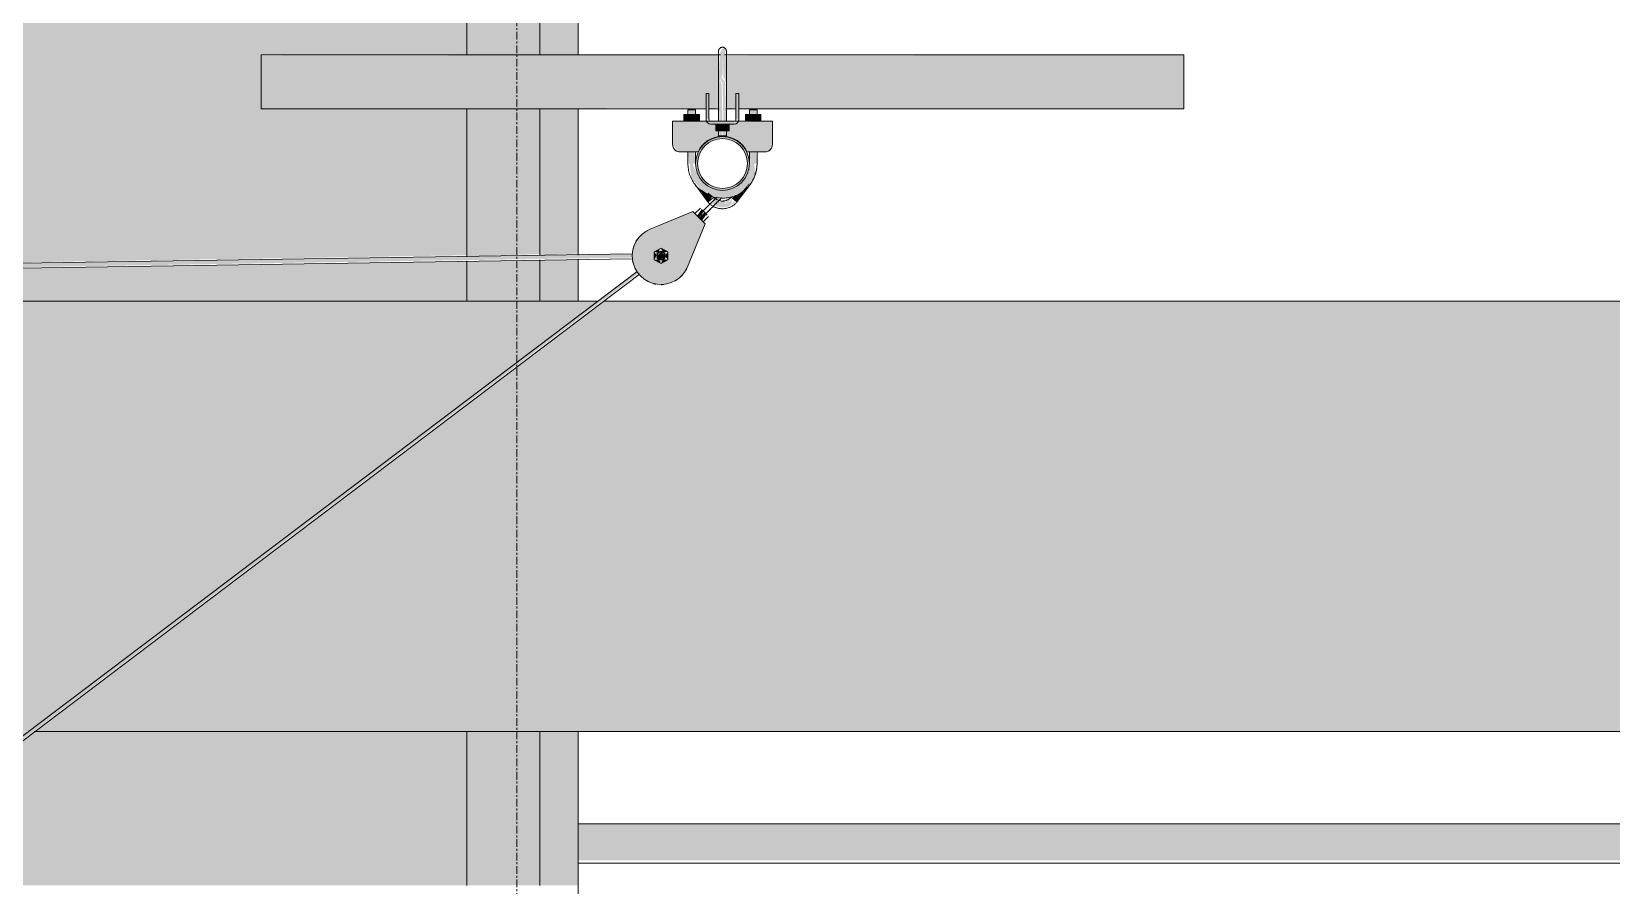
# Model space of a CAD drawing. Header units: inches. Extents: x -55396 to -733, y -290 to 853.
# Drawn here: x -16975.3 to -16872.5, y 240 to 295.5 of the extents above; entities that cross this region are included whole.
import ezdxf

# ---------------------------------------------------------------- set-up
doc = ezdxf.new("R2010")
doc.units = ezdxf.units.IN
doc.header["$MEASUREMENT"] = 0
doc.linetypes.add('Grid Line 1_2_', pattern=[0.875, 0.5, -0.125, 0.125, -0.125])
for name, color, linetype, lineweight in [('I-WALL', 2, 'Continuous', 9), ('M-HVAC-DUCT', 70, 'Continuous', 9), ('Q-SPCQ', 91, 'Continuous', 9), ('S-BEAM', 12, 'Continuous', 9), ('S-COLS', 52, 'Continuous', 9), ('S-GRID', 1, 'Continuous', 9)]:
    doc.layers.add(name, color=color, linetype=linetype, lineweight=lineweight)

# ---------------------------------------------------------------- blocks, each defined once
blk = doc.blocks.new('Basketball_Backstop-Performance_Sports_Systems-3103-Ceiling_Hung - 27_-0_ to 27_-11 7_8_-652462-Section 1')
at = {"layer": 'Q-SPCQ'}
h = blk.add_hatch(color=256, dxfattribs=at)
h.paths.add_polyline_path([(21398.6, 292.25), (21398.42, 292.48), (21398.3, 292.25), (21398.55, 292.25)], flags=0)
h.paths.add_polyline_path([(21416.77, 292.25), (21428.43, 292.25), (21428.43, 294), (21398.61, 293.94), (21398.64, 292.25), (21411.92, 292.25)], flags=0)
h.paths.add_polyline_path([(21398.21, 292.25), (21398.25, 292.25), (21398.25, 292.34)], flags=0)
h.paths.add_polyline_path([(21392.56, 292.25), (21398.21, 292.25), (21398.19, 294), (21368.43, 293.94), (21368.43, 292.25), (21387.72, 292.25)], flags=0)
h = blk.add_hatch(color=256, dxfattribs=at)
h.paths.add_polyline_path([(21398.25, 292.25), (21398.43, 292.49), (21398.36, 292.56), (21398.3, 292.39)], flags=0)
h.paths.add_polyline_path([(21398.21, 292.25), (21398.43, 292.73), (21398.43, 294.44), (21398.2, 294), (21398.24, 293.98), (21398.23, 293.29), (21398.2, 292.84)], flags=0)
for points in [[(21398.64, 292.25), (21398.61, 294.32), (21398.59, 294.43), (21398.43, 294.44), (21398.49, 292.59), (21398.6, 292.34)], [(21396.18, 289.69), (21396.18, 290.12), (21395.92, 290.12), (21395.92, 289.69)], [(21396.68, 289.69), (21396.68, 290.12), (21396.18, 290.12), (21396.18, 289.69)], [(21396.93, 289.69), (21396.93, 290.12), (21396.68, 290.12), (21396.68, 289.69)], [(21400.18, 289.69), (21400.18, 290.12), (21399.92, 290.12), (21399.92, 289.69)], [(21400.68, 289.69), (21400.68, 290.12), (21400.18, 290.12), (21400.18, 289.69)], [(21400.93, 289.69), (21400.93, 290.12), (21400.68, 290.12), (21400.68, 289.69)], [(21396.74, 287.69), (21396.87, 287.75), (21397.28, 288.27), (21397.62, 288.5), (21398.01, 288.65), (21398.49, 288.7), (21398.93, 288.63), (21399.32, 288.45), (21399.67, 288.17), (21399.94, 287.81), (21400.12, 287.69), (21401.43, 287.75), (21401.68, 288.19), (21401.68, 289.37), (21398.87, 289.37), (21398.87, 289.06), (21398.67, 289.06), (21398.6, 288.75), (21398.19, 288.79), (21398.19, 289.06), (21397.99, 289.06), (21397.99, 289.37), (21395.18, 289.37), (21395.18, 288.19), (21395.55, 287.7), (21395.68, 287.69)], [(21397.99, 289.06), (21398.43, 289.06), (21398.43, 289.5), (21397.99, 289.5)], [(21398.43, 289.06), (21398.87, 289.06), (21398.87, 289.5), (21398.43, 289.5)], [(21397.93, 284.74), (21398.93, 284.74), (21399.83, 285.18), (21400.45, 285.96), (21400.57, 286.47), (21400.49, 286.94), (21400.3, 286.94), (21400.25, 286.94), (21400.12, 286.48), (21399.75, 285.81), (21399.44, 285.53), (21399.05, 285.32), (21398.68, 285.22), (21398.17, 285.22), (21397.78, 285.33), (21397.34, 285.59), (21397.02, 285.92), (21396.79, 286.35), (21396.74, 286.5), (21396.66, 286.47), (21396.49, 286.94), (21396.3, 286.94), (21396.4, 285.96), (21397.19, 285.1), (21397.48, 284.96), (21397.4, 285.14), (21397.67, 284.88)], [(21399.36, 284.45), (21400.18, 285.64), (21400.14, 285.63), (21399.71, 285.12), (21399.05, 284.71), (21399.32, 284.49)], [(21397.49, 284.45), (21397.8, 284.81), (21397.48, 285.07), (21397.46, 284.97), (21396.91, 285.33), (21397.4, 284.57), (21397.47, 284.48)], [(21396.9, 283.41), (21397.21, 283.81), (21397.07, 283.95), (21396.77, 283.54), (21396.83, 283.48)], [(21397.09, 283.22), (21397.39, 283.63), (21397.26, 283.77), (21396.9, 283.41), (21397.04, 283.28)], [(21394.3, 280.72), (21394.6, 280.76), (21394.67, 281), (21394.43, 281.19), (21394.21, 280.97), (21394.21, 280.81)]]:
    blk.add_hatch(color=256, dxfattribs=at).paths.add_polyline_path(points, flags=0)
h = blk.add_hatch(color=256, dxfattribs=at)
h.paths.add_polyline_path([(21428.43, 290.5), (21428.43, 292.25), (21398.67, 292.25), (21398.67, 290.5), (21399.3, 290.56), (21399.3, 291), (21399.49, 291), (21399.49, 290.5), (21407.08, 290.5)], flags=0)
h.paths.add_polyline_path([(21378.03, 290.5), (21397.37, 290.56), (21397.4, 291), (21397.55, 291), (21397.55, 290.5), (21398.19, 290.56), (21398.19, 292.25), (21368.43, 292.25), (21368.43, 290.5)], flags=0)
h = blk.add_hatch(color=256, dxfattribs=at)
h.paths.add_polyline_path([(21398.36, 288.75), (21398.43, 288.75), (21398.36, 289.06), (21398.19, 289.06), (21398.25, 288.75), (21398.3, 288.75)], flags=0)
h.paths.add_polyline_path([(21398.25, 289.69), (21398.43, 289.69), (21398.36, 292.25), (21398.19, 292.25), (21398.22, 289.69)], flags=0)
h = blk.add_hatch(color=256, dxfattribs=at)
h.paths.add_polyline_path([(21398.49, 288.75), (21398.67, 288.75), (21398.6, 289.06), (21398.43, 289.06), (21398.43, 288.75)], flags=0)
h.paths.add_polyline_path([(21398.63, 289.69), (21398.67, 289.69), (21398.6, 292.25), (21398.43, 292.25), (21398.49, 289.69), (21398.6, 289.69)], flags=0)
h = blk.add_hatch(color=256, dxfattribs=at)
h.paths.add_polyline_path([(21399.18, 289.5), (21399.18, 289.69), (21397.68, 289.69), (21397.68, 289.5)], flags=0)
h.paths.add_polyline_path([(21397.4, 289.81), (21397.55, 289.81), (21397.55, 291), (21397.37, 291), (21397.37, 289.81)], flags=0)
h.paths.add_polyline_path([(21399.49, 289.81), (21399.49, 291), (21399.3, 291), (21399.3, 289.81)], flags=0)
h = blk.add_hatch(color=256, dxfattribs=at)
h.paths.add_polyline_path([(21396.67, 286.94), (21396.67, 286.94), (21396.59, 287.69), (21396.19, 287.69), (21396.25, 286.94), (21396.64, 286.94)], flags=0)
h.paths.add_polyline_path([(21396.43, 290.12), (21396.67, 290.12), (21396.6, 290.44), (21396.19, 290.44), (21396.26, 290.12), (21396.42, 290.12)], flags=0)
h = blk.add_hatch(color=256, dxfattribs=at)
h.paths.add_polyline_path([(21400.48, 286.94), (21400.67, 286.94), (21400.59, 287.69), (21400.19, 287.69), (21400.25, 286.94), (21400.43, 286.94)], flags=0)
h.paths.add_polyline_path([(21400.49, 290.12), (21400.67, 290.13), (21400.6, 290.44), (21400.19, 290.44), (21400.25, 290.12), (21400.43, 290.12)], flags=0)
h = blk.add_hatch(color=256, dxfattribs=at)
h.paths.add_polyline_path([(21401.68, 289.37), (21401.68, 289.69), (21399.18, 289.62), (21399.18, 289.5), (21398.87, 289.46), (21398.87, 289.37), (21399.82, 289.37)], flags=0)
h.paths.add_polyline_path([(21397.99, 289.37), (21397.99, 289.5), (21397.68, 289.57), (21397.68, 289.69), (21395.18, 289.65), (21395.18, 289.37), (21397.4, 289.37)], flags=0)
h = blk.add_hatch(color=256, dxfattribs=at)
h.paths.add_polyline_path([(21398.43, 285.19), (21398.88, 285.25), (21399.3, 285.42), (21399.67, 285.7), (21399.94, 286.06), (21400.12, 286.48), (21400.18, 286.94), (21400.12, 287.39), (21399.82, 287.97), (21399.67, 288.17), (21399.3, 288.45), (21398.88, 288.63), (21398.43, 288.69), (21397.97, 288.63), (21397.4, 288.34), (21397.19, 288.17), (21396.91, 287.81), (21396.74, 287.39), (21396.68, 286.94), (21396.74, 286.47), (21396.91, 286.06), (21397.4, 285.54), (21397.55, 285.42), (21397.97, 285.25)], flags=0)
h.paths.add_polyline_path([(21398.43, 285.31), (21398.01, 285.37), (21397.4, 285.7), (21397.28, 285.79), (21397.02, 286.12), (21396.86, 286.52), (21396.8, 286.94), (21396.86, 287.36), (21397.02, 287.75), (21397.4, 288.18), (21397.62, 288.34), (21398.01, 288.51), (21398.43, 288.56), (21398.85, 288.51), (21399.24, 288.34), (21399.58, 288.09), (21399.84, 287.75), (21400, 287.36), (21400.05, 286.94), (21399.98, 286.47), (21399.84, 286.12), (21399.58, 285.79), (21399.24, 285.53), (21398.85, 285.37)], flags=0)
h = blk.add_hatch(color=256, dxfattribs=at)
h.paths.add_polyline_path([(21399.95, 286.03), (21400.02, 286.21), (21399.94, 286.06)], flags=0)
h.paths.add_polyline_path([(21400.48, 286.07), (21400.6, 286.47), (21400.53, 286.31), (21400.52, 286.25)], flags=0)
h.paths.add_polyline_path([(21400.18, 286.5), (21400.21, 286.66), (21400.18, 286.55)], flags=0)
h = blk.add_hatch(color=256, dxfattribs=at)
h.paths.add_polyline_path([(21399.04, 284.34), (21399.2, 284.32), (21399.26, 284.54)], flags=0)
h.paths.add_polyline_path([(21398.42, 284.08), (21398.88, 284.17), (21399.04, 284.34), (21399.01, 284.65), (21398.82, 284.35), (21398.62, 284.39), (21398.61, 284.53), (21398.4, 284.51), (21398.23, 284.42), (21397.87, 284.72), (21397.82, 284.67), (21397.77, 284.33), (21398.04, 284.16), (21398.21, 284.12)], flags=0)
h.paths.add_polyline_path([(21398.61, 284.35), (21398.82, 284.35), (21398.94, 284.71), (21398.81, 284.64)], flags=0)
h = blk.add_hatch(color=256, dxfattribs=at)
h.paths.add_polyline_path([(21394.34, 279.06), (21394.98, 279.16), (21395.24, 279.25), (21395.62, 279.49), (21395.94, 279.83), (21396.16, 280.23), (21397.3, 283.01), (21396.5, 283.81), (21393.32, 282.45), (21392.98, 282.13), (21392.68, 281.58), (21392.59, 281.31), (21392.56, 280.83), (21392.65, 280.36), (21392.82, 279.97), (21393.1, 279.61), (21393.46, 279.33), (21393.89, 279.14)], flags=0)
h.paths.add_polyline_path([(21394.43, 280.43), (21394.5, 280.67), (21394.35, 280.6), (21394.42, 280.46)], flags=0)
h.paths.add_polyline_path([(21393.99, 280.68), (21394.21, 280.76), (21394.11, 280.85), (21394.02, 280.72)], flags=0)
h.paths.add_polyline_path([(21394.43, 281.44), (21394.36, 281.21), (21394.54, 281.19), (21394.45, 281.38)], flags=0)
h.paths.add_polyline_path([(21394.87, 281.19), (21394.67, 281.08), (21394.75, 281.03), (21394.84, 281.15)], flags=0)
h.paths.add_polyline_path([(21394.43, 280.43), (21393.99, 280.75), (21394.03, 281.21), (21394.43, 281.44), (21394.87, 281.19), (21394.84, 280.67), (21394.47, 280.46)], flags=0)
h.paths.add_polyline_path([(21394.87, 280.68), (21394.68, 280.81), (21394.68, 280.71), (21394.81, 280.69)], flags=0)
h.paths.add_polyline_path([(21394.15, 280.97), (21394.18, 281.17), (21394.02, 281.15), (21394.15, 280.97)], flags=0)
h = blk.add_hatch(color=256, dxfattribs=at)
h.paths.add_polyline_path([(21252.79, 278.62), (21392.56, 280.83), (21392.55, 281.07), (21252.79, 278.86), (21252.79, 278.63)], flags=0)
h.paths.add_polyline_path([(21251.16, 278.63), (21251.2, 278.71), (21251.14, 278.91), (21251.12, 278.82), (21251.16, 278.64)], flags=0)
h.paths.add_polyline_path([(21394.17, 280.82), (21394.21, 280.89), (21394.17, 280.83)], flags=0)
h = blk.add_hatch(color=256, dxfattribs=at)
h.paths.add_polyline_path([(21394.87, 280.68), (21394.87, 281.19), (21394.68, 280.94)], flags=0)
h.paths.add_polyline_path([(21394.43, 280.43), (21394.87, 280.68), (21394.55, 280.72), (21394.48, 280.55)], flags=0)
h.paths.add_polyline_path([(21393.99, 280.68), (21394.15, 280.97), (21393.99, 281.19), (21393.99, 280.97)], flags=0)
h.paths.add_polyline_path([(21394.43, 280.43), (21394.3, 280.72), (21393.99, 280.68), (21394.21, 280.56)], flags=0)
h.paths.add_polyline_path([(21394.55, 281.15), (21394.87, 281.19), (21394.43, 281.44), (21394.54, 281.19)], flags=0)
h.paths.add_polyline_path([(21394.3, 281.15), (21394.34, 281.39), (21393.99, 281.19), (21394.21, 281.16)], flags=0)
h = blk.add_hatch(color=256, dxfattribs=at)
h.paths.add_polyline_path([(21301, 210.18), (21301.05, 210.3), (21300.99, 210.25), (21301, 210.18)], flags=0)
h.paths.add_polyline_path([(21302.36, 211.2), (21392.96, 279.79), (21392.8, 279.87), (21302.27, 211.34), (21302.36, 211.21)], flags=0)
for p, q in [((21398.3, 294), (21368.43, 294)), ((21368.43, 292.25), (21368.43, 294)), ((21428.43, 294), (21398.56, 294)), ((21428.43, 294), (21428.43, 292.25)), ((21368.43, 290.5), (21368.43, 292.25)), ((21398.18, 292.25), (21398.18, 289.69)), ((21398.68, 289.69), (21398.68, 292.25)), ((21428.43, 292.25), (21428.43, 290.5)), ((21397.55, 291.5), (21397.37, 291.5)), ((21397.37, 291), (21397.37, 291.5)), ((21397.37, 291.5), (21397.37, 291.37)), ((21397.37, 291.5), (21397.55, 291.5)), ((21397.37, 291.35), (21397.37, 291)), ((21397.37, 289.81), (21397.37, 291)), ((21397.55, 291.37), (21397.55, 291.5)), ((21397.55, 291.5), (21397.55, 291)), ((21397.55, 291), (21397.55, 291.35)), ((21397.55, 291), (21397.55, 289.81)), ((21399.49, 291.5), (21399.3, 291.5)), ((21399.3, 291), (21399.3, 291.5)), ((21399.3, 291.5), (21399.3, 291.37)), ((21399.3, 291.5), (21399.49, 291.5)), ((21399.3, 291.35), (21399.3, 291)), ((21399.3, 291), (21399.3, 289.81)), ((21399.49, 291.37), (21399.49, 291.5)), ((21399.49, 291.5), (21399.49, 291)), ((21399.49, 291), (21399.49, 291.35)), ((21399.49, 289.81), (21399.49, 291)), ((21368.43, 290.5), (21397.37, 290.5)), ((21395.92, 290.12), (21396.18, 290.12)), ((21395.92, 290.12), (21395.92, 289.69)), ((21396.18, 290.44), (21396.18, 290.12)), ((21396.18, 290.44), (21396.19, 290.44)), ((21396.19, 290.44), (21396.18, 290.44)), ((21396.18, 290.44), (21396.18, 289.67)), ((21396.18, 290.44), (21396.68, 290.44)), ((21396.19, 290.44), (21396.18, 290.44)), ((21396.18, 290.44), (21396.18, 290.12)), ((21396.18, 290.44), (21396.19, 290.44)), ((21396.19, 290.44), (21396.18, 290.44)), ((21396.18, 290.12), (21396.68, 290.12)), ((21396.18, 289.69), (21396.18, 290.12)), ((21396.67, 290.44), (21396.68, 290.44)), ((21396.68, 290.44), (21396.67, 290.44)), ((21396.68, 290.44), (21396.67, 290.44)), ((21396.67, 290.44), (21396.68, 290.44)), ((21396.68, 290.44), (21396.67, 290.44)), ((21396.68, 290.12), (21396.68, 290.44)), ((21396.68, 289.67), (21396.68, 290.44)), ((21396.68, 290.12), (21396.68, 290.44)), ((21396.68, 290.12), (21396.93, 290.12)), ((21396.68, 289.69), (21396.68, 290.12)), ((21396.93, 289.69), (21396.93, 290.12)), ((21397.55, 290.5), (21398.21, 290.5)), ((21398.18, 290.5), (21398.18, 289.69)), ((21398.18, 290.5), (21398.18, 289.69)), ((21398.18, 290.5), (21398.18, 289.69)), ((21398.64, 290.5), (21399.3, 290.5)), ((21398.68, 289.69), (21398.68, 290.5)), ((21398.68, 289.69), (21398.68, 290.5)), ((21398.68, 289.69), (21398.68, 290.5)), ((21399.49, 290.5), (21428.43, 290.5)), ((21399.92, 290.12), (21400.18, 290.12)), ((21399.92, 289.69), (21399.92, 290.12)), ((21400.18, 290.44), (21400.18, 290.13)), ((21400.19, 290.44), (21400.18, 290.44)), ((21400.18, 290.44), (21400.19, 290.44)), ((21400.18, 290.44), (21400.18, 289.68)), ((21400.19, 290.44), (21400.18, 290.44)), ((21400.18, 290.44), (21400.68, 290.44)), ((21400.18, 290.44), (21400.18, 290.13)), ((21400.19, 290.44), (21400.18, 290.44)), ((21400.18, 290.44), (21400.19, 290.44)), ((21400.18, 290.12), (21400.68, 290.12)), ((21400.18, 289.69), (21400.18, 290.12)), ((21400.68, 290.44), (21400.67, 290.44)), ((21400.67, 290.44), (21400.68, 290.44)), ((21400.68, 290.44), (21400.67, 290.44)), ((21400.68, 290.44), (21400.67, 290.44)), ((21400.67, 290.44), (21400.68, 290.44)), ((21400.68, 290.13), (21400.68, 290.44)), ((21400.68, 289.68), (21400.68, 290.44)), ((21400.68, 290.13), (21400.68, 290.44)), ((21400.68, 290.12), (21400.93, 290.12)), ((21400.68, 289.69), (21400.68, 290.12)), ((21400.93, 290.12), (21400.93, 289.69)), ((21397.68, 289.69), (21395.18, 289.69)), ((21395.18, 289.37), (21395.18, 289.69)), ((21395.18, 289.37), (21395.18, 288.19)), ((21399.18, 289.69), (21397.68, 289.69)), ((21397.68, 289.5), (21399.18, 289.5)), ((21397.99, 289.06), (21397.99, 289.5)), ((21398.43, 289.06), (21397.99, 289.06)), ((21398.18, 289.5), (21398.18, 288.75)), ((21398.43, 288.75), (21398.19, 288.75)), ((21398.43, 289.5), (21398.43, 289.06)), ((21398.87, 289.06), (21398.43, 289.06)), ((21398.67, 288.75), (21398.43, 288.75)), ((21398.68, 288.75), (21398.68, 289.5)), ((21398.87, 289.06), (21398.87, 289.5)), ((21401.68, 289.69), (21399.18, 289.69)), ((21401.68, 289.69), (21401.68, 289.37)), ((21401.68, 288.19), (21401.68, 289.37)), ((21395.68, 287.69), (21396.83, 287.69)), ((21396.18, 287.69), (21396.18, 286.94)), ((21396.18, 287.69), (21396.18, 286.94)), ((21396.18, 287.69), (21396.18, 286.94)), ((21396.68, 286.94), (21396.68, 287.69)), ((21396.68, 286.94), (21396.68, 287.69)), ((21396.68, 286.94), (21396.68, 287.69)), ((21400.02, 287.69), (21401.18, 287.69)), ((21400.18, 287.69), (21400.18, 286.94)), ((21400.18, 287.69), (21400.18, 286.94)), ((21400.18, 287.69), (21400.18, 286.94)), ((21400.68, 286.94), (21400.68, 287.69)), ((21400.68, 286.94), (21400.68, 287.69)), ((21400.68, 286.94), (21400.68, 287.69)), ((21396.36, 286.06), (21396.39, 285.98)), ((21396.62, 285.6), (21397.48, 284.44)), ((21399.39, 284.46), (21400.24, 285.6)), ((21396.5, 283.81), (21393.72, 282.67)), ((21396.5, 283.81), (21397.3, 283.01)), ((21396.99, 284.03), (21396.64, 283.68)), ((21397.07, 283.95), (21397.26, 283.77)), ((21397.26, 283.77), (21397.44, 283.58)), ((21396.16, 280.23), (21397.3, 283.01)), ((21397.17, 283.15), (21397.52, 283.5)), ((21392.56, 281.07), (21252.78, 278.93)), ((21252.79, 278.62), (21392.56, 280.75)), ((21394.43, 281.44), (21393.99, 281.19)), ((21393.99, 281.19), (21393.99, 280.68)), ((21393.99, 280.68), (21394.43, 280.43)), ((21394.87, 281.19), (21394.43, 281.44)), ((21394.43, 280.43), (21394.87, 280.68)), ((21394.87, 280.68), (21394.87, 281.19)), ((21392.87, 279.91), (21302.22, 211.41)), ((21302.36, 211.2), (21393.02, 279.72))]:
    blk.add_line(p, q, dxfattribs=at)
at = {"layer": 'Q-SPCQ', "flags": 128}
for points in [[(21398.18, 294.25), (21398.18, 294.26), (21398.18, 294.27), (21398.18, 294.28), (21398.18, 294.29), (21398.18, 294.3), (21398.18, 294.31), (21398.19, 294.32), (21398.19, 294.33), (21398.19, 294.34), (21398.2, 294.35), (21398.2, 294.36), (21398.21, 294.37), (21398.21, 294.37), (21398.22, 294.38), (21398.22, 294.39), (21398.23, 294.4), (21398.23, 294.41), (21398.24, 294.41), (21398.25, 294.42), (21398.25, 294.43), (21398.26, 294.44), (21398.27, 294.44), (21398.28, 294.45), (21398.28, 294.45), (21398.29, 294.46), (21398.3, 294.47), (21398.31, 294.47), (21398.32, 294.48), (21398.33, 294.48), (21398.34, 294.48), (21398.35, 294.49), (21398.36, 294.49), (21398.37, 294.49), (21398.38, 294.49), (21398.39, 294.5), (21398.4, 294.5), (21398.41, 294.5), (21398.42, 294.5), (21398.43, 294.5), (21398.43, 294.5)], [(21398.18, 294.25), (21398.18, 294.26), (21398.18, 294.27), (21398.18, 294.28), (21398.18, 294.29), (21398.18, 294.3), (21398.18, 294.31), (21398.19, 294.32), (21398.19, 294.33), (21398.19, 294.34), (21398.2, 294.35), (21398.2, 294.36), (21398.21, 294.37), (21398.21, 294.37), (21398.22, 294.38), (21398.22, 294.39), (21398.23, 294.4), (21398.23, 294.41), (21398.24, 294.41), (21398.25, 294.42), (21398.25, 294.43), (21398.26, 294.44), (21398.27, 294.44), (21398.28, 294.45), (21398.28, 294.45), (21398.29, 294.46), (21398.3, 294.47), (21398.31, 294.47), (21398.32, 294.48), (21398.33, 294.48), (21398.34, 294.48), (21398.35, 294.49), (21398.36, 294.49), (21398.37, 294.49), (21398.38, 294.49), (21398.39, 294.5), (21398.4, 294.5), (21398.41, 294.5), (21398.42, 294.5), (21398.43, 294.5), (21398.43, 294.5)], [(21398.18, 294.14), (21398.18, 294.17), (21398.18, 294.19), (21398.18, 294.21), (21398.18, 294.22), (21398.18, 294.23), (21398.18, 294.24), (21398.18, 294.25), (21398.18, 294.25)], [(21398.18, 294.25), (21398.18, 294.25), (21398.18, 294.24), (21398.18, 294.24), (21398.18, 294.22), (21398.18, 294.21), (21398.18, 294.19), (21398.18, 294.17), (21398.18, 294.15)], [(21398.18, 293.97), (21398.18, 294.01), (21398.18, 294.05), (21398.18, 294.08), (21398.18, 294.11), (21398.18, 294.14), (21398.18, 294.17), (21398.18, 294.19), (21398.18, 294.21), (21398.18, 294.22), (21398.18, 294.23), (21398.18, 294.24), (21398.18, 294.25), (21398.18, 294.25)], [(21398.18, 294.25), (21398.18, 294.25), (21398.18, 294.24), (21398.18, 294.24), (21398.18, 294.22), (21398.18, 294.21), (21398.18, 294.19), (21398.18, 294.17), (21398.18, 294.15), (21398.18, 294.12), (21398.18, 294.09), (21398.18, 294.06), (21398.18, 294.02), (21398.18, 293.99), (21398.18, 293.94), (21398.18, 293.9), (21398.18, 293.85), (21398.18, 293.81), (21398.18, 293.75), (21398.18, 293.7), (21398.18, 293.64), (21398.18, 293.58), (21398.18, 293.52), (21398.18, 293.46), (21398.18, 293.4), (21398.18, 293.33), (21398.18, 293.26), (21398.18, 293.19), (21398.18, 293.12), (21398.18, 293.05), (21398.18, 292.97), (21398.18, 292.9), (21398.18, 292.82), (21398.18, 292.75), (21398.18, 292.67), (21398.18, 292.59), (21398.18, 292.51), (21398.18, 292.43), (21398.18, 292.35), (21398.18, 292.27), (21398.18, 292.25)], [(21398.43, 294.5), (21398.44, 294.5), (21398.45, 294.5), (21398.46, 294.5), (21398.47, 294.5), (21398.48, 294.5), (21398.49, 294.49), (21398.5, 294.49), (21398.51, 294.49), (21398.52, 294.48), (21398.53, 294.48), (21398.53, 294.48), (21398.54, 294.47), (21398.55, 294.47), (21398.56, 294.46), (21398.57, 294.46), (21398.58, 294.45), (21398.59, 294.44)], [(21398.43, 294.5), (21398.44, 294.5), (21398.45, 294.5), (21398.46, 294.5), (21398.47, 294.5), (21398.48, 294.5), (21398.49, 294.49), (21398.5, 294.49), (21398.51, 294.49), (21398.52, 294.48), (21398.53, 294.48), (21398.53, 294.48), (21398.54, 294.47), (21398.55, 294.47), (21398.56, 294.46), (21398.57, 294.46), (21398.58, 294.45), (21398.59, 294.44), (21398.59, 294.44), (21398.6, 294.43), (21398.61, 294.42), (21398.61, 294.42), (21398.62, 294.41), (21398.63, 294.4), (21398.63, 294.39), (21398.64, 294.39), (21398.64, 294.38), (21398.65, 294.37), (21398.65, 294.36), (21398.66, 294.35), (21398.66, 294.34), (21398.66, 294.33), (21398.67, 294.32), (21398.67, 294.31), (21398.67, 294.3), (21398.67, 294.29), (21398.68, 294.28), (21398.68, 294.27), (21398.68, 294.26), (21398.68, 294.25), (21398.68, 294.25)], [(21398.61, 294.42), (21398.62, 294.41), (21398.63, 294.4), (21398.63, 294.39), (21398.64, 294.39), (21398.64, 294.38), (21398.65, 294.37), (21398.65, 294.36), (21398.66, 294.35), (21398.66, 294.34), (21398.66, 294.33), (21398.67, 294.32), (21398.67, 294.31), (21398.67, 294.3), (21398.67, 294.29), (21398.68, 294.28), (21398.68, 294.27), (21398.68, 294.26), (21398.68, 294.25), (21398.68, 294.25)], [(21398.68, 294.01), (21398.68, 294.05), (21398.68, 294.08), (21398.68, 294.11), (21398.68, 294.14), (21398.68, 294.17), (21398.68, 294.19), (21398.68, 294.21), (21398.68, 294.22), (21398.68, 294.23), (21398.68, 294.24), (21398.68, 294.25), (21398.68, 294.25)], [(21398.68, 294.25), (21398.68, 294.25), (21398.68, 294.24), (21398.68, 294.24), (21398.68, 294.22), (21398.68, 294.21), (21398.68, 294.19), (21398.68, 294.17), (21398.68, 294.15), (21398.68, 294.12), (21398.68, 294.09), (21398.68, 294.06), (21398.68, 294.02), (21398.68, 293.99)], [(21398.68, 292.25), (21398.68, 292.33), (21398.68, 292.41), (21398.68, 292.49), (21398.68, 292.57), (21398.68, 292.65), (21398.68, 292.73), (21398.68, 292.8), (21398.68, 292.88), (21398.68, 292.95), (21398.68, 293.03), (21398.68, 293.1), (21398.68, 293.17), (21398.68, 293.24), (21398.68, 293.31), (21398.68, 293.38), (21398.68, 293.44), (21398.68, 293.51), (21398.68, 293.57), (21398.68, 293.63), (21398.68, 293.68), (21398.68, 293.74), (21398.68, 293.79), (21398.68, 293.84), (21398.68, 293.89), (21398.68, 293.93), (21398.68, 293.97), (21398.68, 294.01), (21398.68, 294.05), (21398.68, 294.08), (21398.68, 294.11), (21398.68, 294.14), (21398.68, 294.17), (21398.68, 294.19), (21398.68, 294.21), (21398.68, 294.22), (21398.68, 294.23), (21398.68, 294.24), (21398.68, 294.25), (21398.68, 294.25)], [(21398.68, 294.25), (21398.68, 294.25), (21398.68, 294.24), (21398.68, 294.24), (21398.68, 294.22), (21398.68, 294.21), (21398.68, 294.19), (21398.68, 294.17), (21398.68, 294.15), (21398.68, 294.12), (21398.68, 294.09), (21398.68, 294.06), (21398.68, 294.02), (21398.68, 293.99)], [(21396.18, 286.94), (21396.18, 286.85), (21396.19, 286.76), (21396.19, 286.67), (21396.21, 286.58), (21396.22, 286.49), (21396.24, 286.4), (21396.27, 286.32)], [(21396.18, 286.94), (21396.18, 286.85), (21396.19, 286.76), (21396.19, 286.67), (21396.21, 286.58), (21396.22, 286.49), (21396.24, 286.4), (21396.27, 286.32), (21396.29, 286.23), (21396.32, 286.14), (21396.36, 286.06), (21396.39, 285.98), (21396.43, 285.9), (21396.48, 285.82), (21396.52, 285.74), (21396.57, 285.67), (21396.62, 285.59), (21396.68, 285.52), (21396.74, 285.45), (21396.8, 285.39), (21396.86, 285.32), (21396.93, 285.26), (21396.99, 285.2), (21397.06, 285.15), (21397.14, 285.09), (21397.21, 285.04), (21397.29, 285), (21397.37, 284.95), (21397.45, 284.91), (21397.53, 284.87), (21397.61, 284.84), (21397.7, 284.81), (21397.78, 284.78), (21397.87, 284.76), (21397.96, 284.74), (21398.05, 284.72), (21398.13, 284.71), (21398.22, 284.7), (21398.31, 284.69), (21398.4, 284.69), (21398.49, 284.69), (21398.58, 284.69), (21398.67, 284.7), (21398.76, 284.71), (21398.85, 284.73), (21398.94, 284.75), (21399.03, 284.77), (21399.11, 284.79), (21399.2, 284.82), (21399.28, 284.86), (21399.36, 284.89), (21399.45, 284.93), (21399.52, 284.97), (21399.6, 285.02), (21399.68, 285.07), (21399.75, 285.12), (21399.82, 285.17), (21399.89, 285.23), (21399.96, 285.29), (21400.02, 285.35), (21400.09, 285.42), (21400.15, 285.49), (21400.2, 285.56), (21400.26, 285.63), (21400.31, 285.7), (21400.36, 285.78), (21400.4, 285.86), (21400.44, 285.94), (21400.48, 286.02), (21400.52, 286.1), (21400.55, 286.18), (21400.58, 286.27), (21400.6, 286.36), (21400.62, 286.44), (21400.64, 286.53), (21400.66, 286.62), (21400.67, 286.71), (21400.67, 286.8), (21400.68, 286.89), (21400.68, 286.94)], [(21396.18, 286.94), (21396.18, 286.85), (21396.19, 286.76), (21396.19, 286.67), (21396.21, 286.58), (21396.22, 286.49), (21396.24, 286.4), (21396.27, 286.32), (21396.29, 286.23), (21396.32, 286.14), (21396.36, 286.06), (21396.39, 285.98)], [(21400.5, 286.07), (21400.54, 286.15), (21400.57, 286.24), (21400.59, 286.32), (21400.62, 286.41), (21400.63, 286.5), (21400.65, 286.59), (21400.66, 286.68), (21400.67, 286.77), (21400.68, 286.86), (21400.68, 286.94)], [(21400.6, 286.36), (21400.62, 286.44), (21400.64, 286.53), (21400.66, 286.62), (21400.67, 286.71), (21400.67, 286.8), (21400.68, 286.89), (21400.68, 286.94)], [(21396.43, 285.9), (21396.48, 285.82), (21396.52, 285.74), (21396.57, 285.67), (21396.62, 285.59), (21396.68, 285.52)], [(21396.43, 285.9), (21396.48, 285.82), (21396.52, 285.74), (21396.57, 285.67), (21396.62, 285.6)], [(21400.15, 285.49), (21400.2, 285.56), (21400.26, 285.63), (21400.31, 285.7), (21400.36, 285.78), (21400.4, 285.86)], [(21400.24, 285.6), (21400.29, 285.67), (21400.34, 285.75), (21400.38, 285.83), (21400.43, 285.91)], [(21398.06, 284.75), (21398.05, 284.73), (21398.04, 284.72), (21398.02, 284.71), (21398.01, 284.69), (21397.99, 284.68), (21397.98, 284.67), (21397.96, 284.65), (21397.95, 284.63), (21397.93, 284.62), (21397.91, 284.6), (21397.9, 284.58), (21397.88, 284.56), (21397.86, 284.55), (21397.84, 284.53), (21397.82, 284.51), (21397.8, 284.49), (21397.78, 284.47), (21397.76, 284.45), (21397.74, 284.43), (21397.72, 284.41), (21397.7, 284.39), (21397.68, 284.37), (21397.66, 284.34), (21397.64, 284.32), (21397.62, 284.3), (21397.61, 284.3)], [(21397.79, 284.12), (21397.81, 284.14), (21397.83, 284.16), (21397.85, 284.18), (21397.87, 284.2), (21397.89, 284.22), (21397.91, 284.25), (21397.93, 284.27), (21397.95, 284.29), (21397.97, 284.31), (21397.99, 284.33), (21398.01, 284.35), (21398.03, 284.36), (21398.05, 284.38), (21398.07, 284.4), (21398.09, 284.42), (21398.1, 284.44), (21398.12, 284.45), (21398.14, 284.47), (21398.15, 284.48), (21398.17, 284.5), (21398.18, 284.51), (21398.2, 284.53), (21398.21, 284.54), (21398.22, 284.55), (21398.23, 284.57), (21398.24, 284.58), (21398.25, 284.59), (21398.26, 284.6), (21398.27, 284.61), (21398.28, 284.61), (21398.29, 284.62), (21398.29, 284.63), (21398.3, 284.63), (21398.31, 284.64), (21398.31, 284.64), (21398.31, 284.65), (21398.31, 284.65), (21398.32, 284.65), (21398.32, 284.65)], [(21398.99, 284.75), (21398.97, 284.73), (21398.95, 284.71), (21398.93, 284.69), (21398.9, 284.67), (21398.88, 284.65), (21398.85, 284.63), (21398.83, 284.62), (21398.8, 284.6), (21398.78, 284.59), (21398.75, 284.57), (21398.72, 284.56), (21398.7, 284.55), (21398.67, 284.54), (21398.64, 284.53), (21398.61, 284.52), (21398.58, 284.52), (21398.55, 284.51), (21398.52, 284.51), (21398.49, 284.5), (21398.46, 284.5), (21398.43, 284.5), (21398.4, 284.5), (21398.37, 284.5), (21398.34, 284.5), (21398.31, 284.51), (21398.28, 284.51), (21398.25, 284.52), (21398.22, 284.53), (21398.2, 284.54), (21398.17, 284.55), (21398.14, 284.56), (21398.11, 284.57), (21398.08, 284.58), (21398.06, 284.6), (21398.03, 284.61), (21398.01, 284.63), (21397.98, 284.65), (21397.96, 284.66), (21397.94, 284.68), (21397.91, 284.7), (21397.89, 284.72), (21397.87, 284.75)], [(21397.96, 284.74), (21398.05, 284.72), (21398.13, 284.71), (21398.22, 284.7), (21398.31, 284.69), (21398.4, 284.69), (21398.49, 284.69), (21398.58, 284.69), (21398.67, 284.7), (21398.76, 284.71), (21398.85, 284.73), (21398.94, 284.75)], [(21397.99, 284.68), (21398, 284.69), (21398.02, 284.71), (21398.03, 284.72), (21398.04, 284.73), (21398.06, 284.74)], [(21398.32, 284.65), (21398.32, 284.65), (21398.32, 284.65), (21398.31, 284.65), (21398.31, 284.64), (21398.31, 284.64), (21398.3, 284.63), (21398.3, 284.63), (21398.29, 284.62), (21398.28, 284.62), (21398.28, 284.61), (21398.27, 284.6), (21398.26, 284.59), (21398.25, 284.58), (21398.24, 284.57), (21398.22, 284.56), (21398.21, 284.54), (21398.2, 284.53), (21398.19, 284.52)], [(21398.35, 284.74), (21398.35, 284.74), (21398.35, 284.73), (21398.35, 284.73), (21398.35, 284.72), (21398.35, 284.72), (21398.35, 284.71), (21398.35, 284.71), (21398.35, 284.7), (21398.35, 284.7), (21398.34, 284.69), (21398.34, 284.69), (21398.34, 284.68), (21398.34, 284.68), (21398.34, 284.67), (21398.33, 284.67), (21398.33, 284.67), (21398.33, 284.66), (21398.32, 284.66), (21398.32, 284.65), (21398.32, 284.65), (21398.32, 284.65)], [(21397.08, 283.59), (21397.08, 283.59), (21397.07, 283.6), (21397.07, 283.6), (21397.07, 283.6), (21397.06, 283.61), (21397.06, 283.61), (21397.06, 283.62), (21397.06, 283.62), (21397.05, 283.63), (21397.05, 283.63), (21397.05, 283.64), (21397.05, 283.64), (21397.05, 283.64), (21397.05, 283.65), (21397.04, 283.65), (21397.04, 283.66), (21397.04, 283.66), (21397.04, 283.67), (21397.04, 283.67), (21397.04, 283.68), (21397.04, 283.68), (21397.04, 283.69), (21397.04, 283.69), (21397.04, 283.7), (21397.05, 283.7), (21397.05, 283.71), (21397.05, 283.71), (21397.05, 283.72), (21397.05, 283.72), (21397.05, 283.73), (21397.06, 283.73), (21397.06, 283.74), (21397.06, 283.74), (21397.06, 283.75), (21397.07, 283.75), (21397.07, 283.75), (21397.07, 283.76), (21397.08, 283.76), (21397.08, 283.76), (21397.08, 283.77)], [(21397.61, 284.3), (21397.59, 284.28), (21397.57, 284.25), (21397.55, 284.23), (21397.53, 284.21), (21397.5, 284.19), (21397.48, 284.17), (21397.46, 284.15), (21397.44, 284.13), (21397.42, 284.11), (21397.4, 284.09), (21397.38, 284.07), (21397.36, 284.05), (21397.35, 284.03), (21397.33, 284.01), (21397.31, 284), (21397.29, 283.98), (21397.28, 283.96), (21397.26, 283.95), (21397.24, 283.93), (21397.23, 283.92), (21397.21, 283.9), (21397.2, 283.89), (21397.19, 283.87), (21397.18, 283.86), (21397.16, 283.85), (21397.15, 283.84), (21397.14, 283.83), (21397.13, 283.82), (21397.12, 283.81), (21397.12, 283.8), (21397.11, 283.79), (21397.1, 283.79), (21397.1, 283.78), (21397.09, 283.78), (21397.09, 283.77), (21397.08, 283.77), (21397.08, 283.77), (21397.08, 283.77), (21397.08, 283.77)], [(21397.08, 283.77), (21397.08, 283.77), (21397.08, 283.77), (21397.08, 283.77), (21397.09, 283.77), (21397.09, 283.78), (21397.09, 283.78), (21397.1, 283.79), (21397.11, 283.79), (21397.11, 283.8), (21397.12, 283.81), (21397.13, 283.82), (21397.14, 283.83), (21397.15, 283.84)], [(21397.26, 283.59), (21397.25, 283.59), (21397.25, 283.58), (21397.25, 283.58), (21397.24, 283.58), (21397.24, 283.57), (21397.23, 283.57), (21397.23, 283.57), (21397.22, 283.57), (21397.22, 283.56), (21397.21, 283.56), (21397.21, 283.56), (21397.21, 283.56), (21397.2, 283.56), (21397.2, 283.56), (21397.19, 283.55), (21397.19, 283.55), (21397.18, 283.55), (21397.18, 283.55), (21397.17, 283.55), (21397.17, 283.55), (21397.16, 283.55), (21397.16, 283.55), (21397.15, 283.55), (21397.15, 283.55), (21397.14, 283.56), (21397.14, 283.56), (21397.13, 283.56), (21397.13, 283.56), (21397.12, 283.56), (21397.12, 283.56), (21397.11, 283.57), (21397.11, 283.57), (21397.1, 283.57), (21397.1, 283.57), (21397.1, 283.58), (21397.09, 283.58), (21397.09, 283.58), (21397.08, 283.58), (21397.08, 283.59), (21397.08, 283.59)], [(21397.18, 283.87), (21397.2, 283.88), (21397.21, 283.9), (21397.23, 283.91), (21397.24, 283.93), (21397.26, 283.94), (21397.27, 283.96), (21397.29, 283.97), (21397.31, 283.99), (21397.32, 284.01), (21397.34, 284.03), (21397.36, 284.05), (21397.38, 284.07), (21397.4, 284.08), (21397.42, 284.1), (21397.44, 284.12), (21397.46, 284.14), (21397.48, 284.16), (21397.5, 284.19), (21397.52, 284.21), (21397.54, 284.23), (21397.56, 284.25), (21397.58, 284.27), (21397.6, 284.29), (21397.61, 284.3)], [(21397.26, 283.59), (21397.26, 283.59), (21397.26, 283.59), (21397.26, 283.59), (21397.26, 283.6), (21397.27, 283.6), (21397.27, 283.6), (21397.28, 283.61), (21397.28, 283.62), (21397.29, 283.62), (21397.3, 283.63), (21397.31, 283.64), (21397.32, 283.65), (21397.33, 283.66), (21397.34, 283.67), (21397.35, 283.68), (21397.36, 283.69), (21397.37, 283.71), (21397.39, 283.72), (21397.4, 283.74), (21397.42, 283.75), (21397.43, 283.77), (21397.45, 283.78), (21397.47, 283.8), (21397.48, 283.82), (21397.5, 283.83), (21397.52, 283.85), (21397.54, 283.87), (21397.56, 283.89), (21397.57, 283.91), (21397.59, 283.93), (21397.61, 283.95), (21397.63, 283.97), (21397.65, 283.99), (21397.68, 284.01), (21397.7, 284.03), (21397.72, 284.05), (21397.74, 284.07), (21397.76, 284.09), (21397.78, 284.11), (21397.79, 284.12)], [(21397.33, 283.66), (21397.32, 283.65), (21397.31, 283.64), (21397.3, 283.63), (21397.29, 283.63), (21397.28, 283.62), (21397.28, 283.61), (21397.27, 283.61), (21397.27, 283.6), (21397.26, 283.6), (21397.26, 283.59), (21397.26, 283.59), (21397.26, 283.59), (21397.26, 283.59)], [(21397.79, 284.12), (21397.77, 284.1), (21397.74, 284.08), (21397.72, 284.06), (21397.7, 284.03), (21397.68, 284.01), (21397.66, 283.99), (21397.64, 283.97), (21397.62, 283.95), (21397.6, 283.93), (21397.58, 283.91), (21397.56, 283.89), (21397.54, 283.87), (21397.52, 283.86), (21397.5, 283.84), (21397.49, 283.82), (21397.47, 283.8), (21397.45, 283.79), (21397.44, 283.77), (21397.42, 283.75), (21397.41, 283.74), (21397.39, 283.72), (21397.38, 283.71), (21397.36, 283.7)], [(21397.48, 284.44), (21397.51, 284.4), (21397.54, 284.37), (21397.58, 284.33), (21397.62, 284.3), (21397.66, 284.27), (21397.7, 284.24), (21397.74, 284.21), (21397.78, 284.18), (21397.82, 284.16), (21397.87, 284.13), (21397.91, 284.11), (21397.96, 284.09), (21398, 284.07), (21398.05, 284.06), (21398.1, 284.04), (21398.15, 284.03), (21398.2, 284.02), (21398.25, 284.01), (21398.3, 284.01), (21398.35, 284), (21398.4, 284), (21398.45, 284), (21398.5, 284), (21398.55, 284.01), (21398.6, 284.01), (21398.65, 284.02), (21398.69, 284.03), (21398.74, 284.04), (21398.79, 284.05), (21398.84, 284.07), (21398.89, 284.09), (21398.93, 284.11), (21398.98, 284.13), (21399.02, 284.15), (21399.06, 284.17), (21399.11, 284.2), (21399.15, 284.23), (21399.19, 284.26), (21399.23, 284.29), (21399.27, 284.32), (21399.3, 284.36), (21399.34, 284.39), (21399.37, 284.43), (21399.38, 284.44)], [(21397.61, 284.3), (21397.63, 284.32), (21397.65, 284.34), (21397.67, 284.36), (21397.69, 284.38), (21397.72, 284.4), (21397.74, 284.42), (21397.76, 284.44), (21397.78, 284.46)], [(21397.88, 284.21), (21397.86, 284.19), (21397.83, 284.17), (21397.81, 284.15), (21397.79, 284.13), (21397.79, 284.12)]]:
    blk.add_lwpolyline(points, dxfattribs=at)
at = {"layer": 'Q-SPCQ'}
for centre, radius, start, end in [((21397.68, 289.81), 0.312, 180, 206.1154), ((21397.68, 289.81), 0.312, 180, 270), ((21397.68, 289.81), 0.125, 180, 270), ((21397.68, 289.81), 0.125, 180, 270), ((21399.18, 289.81), 0.125, 270, 0), ((21399.18, 289.81), 0.312, 270, 0), ((21399.18, 289.81), 0.125, 270, 0), ((21399.18, 289.81), 0.312, 330, 0), ((21398.43, 286.96), 1.75, 24.3958, 155.6042), ((21395.68, 288.19), 0.5, 180, 240), ((21395.68, 288.19), 0.5, 180, 240), ((21395.68, 288.19), 0.5, 180, 270), ((21395.68, 288.19), 0.5, 180, 240), ((21395.68, 288.19), 0.5, 180, 240), ((21395.68, 288.19), 0.5, 180, 240), ((21398.43, 286.94), 1.75, 0, 180), ((21398.43, 286.94), 1.62, 0, 180), ((21401.18, 288.19), 0.5, 270, 0), ((21401.18, 288.19), 0.5, 300, 0), ((21401.18, 288.19), 0.5, 300, 0), ((21401.18, 288.19), 0.5, 300, 0), ((21401.18, 288.19), 0.5, 300, 0), ((21401.18, 288.19), 0.5, 300, 0), ((21398.43, 286.94), 1.75, 180, 0), ((21398.43, 286.94), 1.62, 180, 0), ((21394.43, 280.94), 1.87, 112.1972, 337.8028), ((21394.43, 280.94), 1.87, 116.3445, 120), ((21394.43, 280.94), 1.87, 160.3226, 165), ((21394.43, 280.94), 1.88, 145.6237, 150), ((21394.43, 280.94), 1.87, 130.9704, 135), ((21394.43, 280.94), 1.87, 175.1058, 178.9286), ((21394.43, 280.94), 1.88, 190.0739, 195), ((21394.43, 280.94), 0.281, 135, 165), ((21394.43, 280.94), 0.281, 195, 225), ((21394.43, 280.94), 0.25, 135, 315), ((21394.43, 280.94), 0.25, 150, 180), ((21394.43, 280.94), 0.25, 180, 210), ((21394.43, 280.94), 0.25, 315, 135), ((21394.43, 280.94), 0.25, 240, 300), ((21394.43, 280.94), 0.281, 75, 105), ((21394.43, 280.94), 0.25, 255, 285), ((21394.43, 280.94), 0.281, 255, 285), ((21394.43, 280.94), 0.25, 30, 75), ((21394.43, 280.94), 0.25, 30, 60), ((21394.43, 280.94), 0.281, 15, 45), ((21394.43, 280.94), 0.281, 315, 345), ((21394.43, 280.94), 0.25, 345, 8.5502), ((21394.43, 280.94), 0.25, 345, 0), ((21394.43, 280.94), 0.25, 0, 8.5502), ((21394.43, 280.94), 1.88, 205.5966, 210), ((21394.43, 280.94), 1.87, 315, 319.0296), ((21394.43, 280.94), 1.87, 330, 333.6555), ((21394.43, 280.94), 1.87, 240, 244.4034), ((21394.43, 280.94), 1.88, 255, 259.9261), ((21394.43, 280.94), 1.88, 270, 274.8942), ((21394.43, 280.94), 1.87, 300, 304.3763)]:
    blk.add_arc(centre, radius, start, end, dxfattribs=at)
for points in [[(21397.48, 284.44), (21397.48, 284.44), (21397.48, 284.45), (21397.52, 284.47), (21397.57, 284.52), (21397.64, 284.57), (21397.71, 284.62), (21397.77, 284.68), (21397.82, 284.72), (21397.86, 284.75), (21397.87, 284.75), (21397.87, 284.75)], [(21397.87, 284.75), (21397.87, 284.75), (21397.86, 284.75), (21397.86, 284.74)], [(21398.99, 284.75), (21398.99, 284.75), (21398.99, 284.75), (21399, 284.74)], [(21397.49, 284.45), (21397.48, 284.44), (21397.48, 284.44), (21397.48, 284.44)], [(21399.36, 284.45), (21399.37, 284.44), (21399.38, 284.44), (21399.38, 284.44)]]:
    blk.add_open_spline(points, degree=3, dxfattribs=at)
blk.add_open_spline([(21399.38, 284.44), (21399.38, 284.44), (21399.37, 284.45), (21399.33, 284.48), (21399.29, 284.51), (21399.26, 284.54), (21399.22, 284.57), (21399.17, 284.61), (21399.11, 284.66), (21399.04, 284.71), (21399, 284.74), (21398.99, 284.75), (21398.99, 284.75)], degree=3, knots=[-1, -1, -1, -1, -0.875, -0.75, -0.6875, -0.625, -0.5625, -0.5, -0.375, -0.25, -0.125, 0, 0, 0, 0], dxfattribs=at)
blk = doc.blocks.new('Girt_Z - 10_D-1118713-Section 1')
at = {"layer": 'S-BEAM'}
h = blk.add_hatch(color=256, dxfattribs=at)
h.paths.add_polyline_path([(22081.48, 241.63), (22078.35, 244), (21871.55, 244), (21871.55, 241.63), (22065.56, 241.63)], flags=0)
h.paths.add_polyline_path([(21407.08, 241.63), (21622.3, 241.63), (21622.3, 244), (21389.05, 244), (21389.05, 241.63)], flags=0)
h.paths.add_polyline_path([(22365.74, 241.63), (22369.55, 241.63), (22369.55, 244), (22359.66, 243.95), (22359.66, 241.63)], flags=0)
h.paths.add_polyline_path([(21630.3, 241.63), (21680.15, 241.63), (21679.39, 244), (21630.3, 244), (21630.3, 242.51)], flags=0)
h.paths.add_polyline_path([(21683.42, 241.63), (21708.75, 241.63), (21708.75, 244), (21682.66, 244)], flags=0)
h.paths.add_polyline_path([(22314.2, 241.63), (22313.73, 244), (22308.05, 244), (22308.05, 241.63)], flags=0)
h.paths.add_polyline_path([(21715.37, 241.63), (21740.7, 241.63), (21741.45, 244), (21715.37, 244), (21715.37, 242.51)], flags=0)
h.paths.add_polyline_path([(21756.5, 241.63), (21863.55, 241.63), (21863.55, 244), (21744.72, 244), (21743.97, 241.63), (21756.36, 241.63)], flags=0)
h.paths.add_polyline_path([(22280.05, 241.63), (22280.05, 244), (22248.17, 244), (22246.94, 241.63), (22278.59, 241.63)], flags=0)
h.paths.add_polyline_path([(22244.82, 241.63), (22246.06, 244), (22185.08, 244), (22185.01, 241.63), (22239.86, 241.63)], flags=0)
h.paths.add_polyline_path([(22081.89, 241.63), (22104.8, 241.63), (22104.8, 244), (22078.76, 244)], flags=0)
h.paths.add_polyline_path([(22178.37, 241.63), (22178.37, 244), (22148.09, 244), (22146.37, 241.63), (22162.39, 241.63)], flags=0)
h.paths.add_polyline_path([(22112.8, 241.63), (22145.99, 241.63), (22147.71, 244), (22112.8, 244), (22112.8, 242.51)], flags=0)
for p, q in [((21389.05, 244), (21622.3, 244)), ((21389.05, 241.45), (21622.3, 241.45))]:
    blk.add_line(p, q, dxfattribs=at)

msp = doc.modelspace()

# ---------------------------------------------------------------- hatches: boundary and pattern name
at = {"layer": 'I-WALL', "lineweight": 5}
h = msp.add_hatch(color=256, dxfattribs=at)
h.paths.add_polyline_path([(-16945.9, 240), (-16942.22, 240), (-16942.22, 250), (-16946.97, 250), (-16946.97, 240)], flags=0)
h.paths.add_polyline_path([(-16946.97, 278), (-16942.22, 278), (-16942.22, 280.66), (-16946.97, 280.59), (-16946.97, 278.6)], flags=0)
h.paths.add_polyline_path([(-16946.97, 280.9), (-16942.22, 281.05), (-16942.22, 290.5), (-16946.97, 290.5), (-16946.97, 280.94)], flags=0)
h.paths.add_polyline_path([(-16942.22, 294), (-16942.22, 355.09), (-16946.97, 354.42), (-16946.97, 294), (-16945.9, 294)], flags=0)
h.paths.add_polyline_path([(-16942.22, 386.18), (-16942.22, 387.14), (-16946.97, 387.34), (-16946.97, 386.38)], flags=0)
h = msp.add_hatch(color=256, dxfattribs=at)
h.paths.add_polyline_path([(-17151.02, 240), (-17150.75, 240), (-17150.95, 240.37)], flags=0)
h.paths.add_polyline_path([(-17037.89, 240), (-16988.72, 240), (-16975.49, 250), (-17056.74, 250), (-17049.46, 240), (-17047.57, 240)], flags=0)
h.paths.add_polyline_path([(-17091.34, 281.37), (-17091.34, 282.95), (-17091.15, 282.86), (-17091.04, 281.73), (-17091.19, 281.55)], flags=0)
h.paths.add_polyline_path([(-17091.34, 281.37), (-17090.94, 281.67), (-17090.96, 281.58), (-17091.15, 281.48)], flags=0)
h.paths.add_polyline_path([(-17148.64, 240), (-17089.66, 240), (-17089.7, 242.51), (-17089.91, 250), (-17136.84, 250), (-17136.84, 278), (-17090.71, 278), (-17090.79, 280.92), (-17090.67, 281.37), (-17091.15, 281.43), (-17090.61, 281.58), (-17090.54, 281.83), (-17090.21, 281.83), (-17090.21, 281.99), (-17089.78, 281.99), (-17089.72, 284.83), (-17089.98, 285.02), (-17090.22, 285.42), (-17090.22, 285.89), (-17090.09, 286.3), (-17090.09, 289.69), (-17089.58, 289.69), (-17089.58, 290.5), (-17090.22, 290.5), (-17090.22, 289.81), (-17090.41, 289.81), (-17090.41, 290.5), (-17137.34, 290.56), (-17137.34, 294), (-17089.55, 294.01), (-17089.52, 294.26), (-17089.34, 294.44), (-17089.1, 294.19), (-17089.09, 294), (-17041.34, 293.94), (-17041.34, 290.5), (-17088.28, 290.5), (-17088.28, 289.81), (-17088.47, 289.81), (-17088.47, 290.5), (-17089.1, 290.5), (-17089.1, 289.69), (-17088.59, 289.69), (-17088.56, 286.11), (-17088.44, 285.66), (-17088.56, 285.2), (-17088.92, 284.86), (-17088.91, 284.78), (-17088.91, 281.99), (-17088.48, 281.99), (-17088.48, 281.55), (-17087.7, 281.48), (-17087.17, 281.37), (-17083.66, 281.37), (-17083.66, 282.87), (-17083.53, 282.87), (-17083.53, 282.31), (-17081.84, 282.22), (-17081.84, 281.94), (-17083.53, 281.94), (-17083.47, 281.37), (-17083.03, 281.37), (-17083.03, 278), (-17079.58, 278.04), (-17080.67, 280.87), (-17080.56, 281.09), (-17080.8, 281.45), (-17080.43, 281.71), (-17080.13, 281.41), (-17079.92, 281.62), (-17076.73, 280.26), (-17076.22, 279.69), (-17075.97, 278.93), (-16942.22, 281.05), (-16942.22, 290.5), (-16960.34, 290.56), (-16960.34, 294), (-16942.22, 294), (-16942.22, 355.09), (-17134.15, 328.11), (-17134.15, 323.84), (-17135.48, 323.84), (-17150.39, 243.37), (-17149.25, 241.17)], flags=0)
h.paths.add_polyline_path([(-17049.85, 240), (-17057.12, 250), (-17083.03, 250), (-17083.03, 240), (-17052.41, 240)], flags=0)
h.paths.add_polyline_path([(-16988.31, 240), (-16942.22, 240), (-16942.22, 250), (-16975.07, 250), (-16984.98, 242.51)], flags=0)
h.paths.add_polyline_path([(-16942.22, 278), (-16942.22, 280.66), (-17075.98, 278.6), (-17076.03, 278), (-16945.9, 278)], flags=0)
h.paths.add_polyline_path([(-17077.88, 278.47), (-17077.92, 278.53), (-17078.02, 278.62), (-17077.92, 278.48)], flags=0)
h.paths.add_polyline_path([(-17078.06, 278.9), (-17077.91, 278.99), (-17077.99, 278.99), (-17078.06, 278.92)], flags=0)
h.paths.add_polyline_path([(-17077.67, 278.93), (-17077.76, 279.02), (-17077.67, 278.93)], flags=0)
h.paths.add_polyline_path([(-17087.34, 281.37), (-17087.69, 281.83), (-17087.53, 282.88), (-17087.34, 282.95), (-17087.34, 281.58)], flags=0)
h.paths.add_polyline_path([(-17087.34, 281.37), (-17087.75, 281.67), (-17087.66, 281.67), (-17087.53, 281.55)], flags=0)
h.paths.add_polyline_path([(-17081.84, 283.07), (-17083.53, 283.16), (-17083.53, 283.43), (-17081.84, 283.34), (-17081.84, 283.09)], flags=0)
h.paths.add_polyline_path([(-17088.85, 285.73), (-17088.91, 285.81), (-17088.86, 285.73)], flags=0)
at = {"layer": 'M-HVAC-DUCT', "lineweight": 5}
h = msp.add_hatch(color=256, dxfattribs=at)
h.paths.add_polyline_path([(-16048.72, 264), (-16048.43, 266.71), (-16047.76, 269.06), (-16046.61, 271.37), (-16045.05, 273.43), (-16043.15, 275.17), (-16040.95, 276.53), (-16038.54, 277.47), (-16036, 277.94), (-16062.89, 278), (-16070.18, 264), (-16049.16, 264)], flags=0)
h.paths.add_polyline_path([(-16072.29, 264), (-16065, 278), (-16142.72, 278), (-16143.12, 264), (-16108.28, 264)], flags=0)
h.paths.add_polyline_path([(-16150.41, 264), (-16150.41, 278), (-16153.92, 277.92), (-16154.08, 277.64), (-16154.66, 277.13), (-16155.44, 276.89), (-16155.92, 276.92), (-16156.34, 277.05), (-16156.58, 277.13), (-16166.13, 264), (-16156.7, 264)], flags=0)
h.paths.add_polyline_path([(-16166.52, 264), (-16156.81, 277.34), (-16157.13, 277.69), (-16157.4, 278), (-16295, 278), (-16276.47, 264), (-16185.12, 264)], flags=0)
h.paths.add_polyline_path([(-16276.89, 264), (-16295.41, 278), (-16573.21, 278), (-16577.67, 264), (-16299.02, 264)], flags=0)
h.paths.add_polyline_path([(-16580.94, 264), (-16576.48, 278), (-16613.4, 278), (-16613.4, 264), (-16611.82, 264)], flags=0)
h.paths.add_polyline_path([(-16620.03, 264), (-16620.03, 278), (-16656.95, 278), (-16652.48, 264), (-16621.5, 264)], flags=0)
h.paths.add_polyline_path([(-16655.76, 264), (-16660.24, 278), (-16938.07, 277.96), (-16956.55, 264), (-16661.02, 264)], flags=0)
h.paths.add_polyline_path([(-16956.96, 264), (-16938.44, 278), (-17076.16, 277.95), (-17076.31, 277.69), (-17076.62, 277.34), (-17066.92, 264), (-16960.42, 264)], flags=0)
h.paths.add_polyline_path([(-17067.31, 264), (-17076.91, 277.13), (-17077.7, 276.89), (-17078.11, 276.9), (-17078.47, 277), (-17078.9, 277.22), (-17079.25, 277.53), (-17079.51, 277.92), (-17079.65, 278), (-17083.03, 277.99), (-17083.03, 264), (-17076.62, 264)], flags=0)
h.paths.add_polyline_path([(-17090.54, 264), (-17090.31, 264), (-17090.79, 278), (-17136.84, 278), (-17136.84, 264), (-17090.79, 264)], flags=0)
h.paths.add_polyline_path([(-16030.72, 277.4), (-16030.72, 278), (-16033.42, 277.94), (-16030.81, 277.44)], flags=0)
h = msp.add_hatch(color=256, dxfattribs=at)
h.paths.add_polyline_path([(-16979.79, 250), (-16975.45, 250.03), (-16956.96, 264), (-17066.92, 264), (-17056.74, 250), (-16999.16, 250)], flags=0)
h.paths.add_polyline_path([(-16258.36, 250), (-16276.89, 264), (-16577.67, 264), (-16582.13, 250), (-16263.21, 250)], flags=0)
h.paths.add_polyline_path([(-16257.95, 250), (-16176.7, 250), (-16166.52, 264), (-16276.47, 264), (-16258.17, 250.17)], flags=0)
h.paths.add_polyline_path([(-17136.84, 250), (-17089.91, 250.01), (-17090.31, 264), (-17136.84, 264), (-17136.84, 250.21)], flags=0)
h.paths.add_polyline_path([(-16613.4, 250), (-16585.41, 250), (-16580.94, 264), (-16613.4, 264), (-16613.4, 250.1)], flags=0)
h.paths.add_polyline_path([(-16176.31, 250), (-16150.41, 250), (-16150.41, 264), (-16166.13, 264), (-16176.18, 250.18)], flags=0)
h.paths.add_polyline_path([(-16975.07, 250), (-16651.29, 250), (-16655.76, 264), (-16956.55, 264), (-16975.03, 250.03)], flags=0)
h.paths.add_polyline_path([(-16620.03, 250), (-16620.03, 264), (-16652.48, 264), (-16648.02, 250), (-16621.5, 250)], flags=0)
h.paths.add_polyline_path([(-17083.03, 250), (-17057.13, 250.02), (-17067.31, 264), (-17083.03, 264), (-17083.03, 250.01)], flags=0)
h.paths.add_polyline_path([(-16142.64, 250), (-16079.59, 250), (-16072.29, 264), (-16143.12, 264), (-16143.52, 250), (-16142.9, 250)], flags=0)
h.paths.add_polyline_path([(-16048.72, 250), (-16048.72, 264), (-16070.23, 263.91), (-16077.47, 250), (-16048.75, 250)], flags=0)
at = {"layer": 'S-COLS', "lineweight": 5}
h = msp.add_hatch(color=256, dxfattribs=at)
h.paths.add_polyline_path([(-16939.74, 0), (-16939.72, 0), (-16939.74, 4)], flags=0)
h.paths.add_polyline_path([(-16947.72, 32.5), (-16947.7, 32.5), (-16947.72, 32.5)], flags=0)
h.paths.add_polyline_path([(-16939.74, 37.12), (-16939.72, 37.12), (-16939.72, 250), (-16942.22, 250), (-16942.22, 240), (-16939.74, 240), (-16939.74, 37.12)], flags=0)
h.paths.add_polyline_path([(-16942.22, 278), (-16939.72, 278), (-16939.72, 280.7), (-16942.22, 280.66), (-16942.22, 278.6)], flags=0)
h.paths.add_polyline_path([(-16942.22, 280.97), (-16939.72, 281.09), (-16939.72, 290.5), (-16942.22, 290.5), (-16942.22, 280.98)], flags=0)
h.paths.add_polyline_path([(-16941.06, 294), (-16939.72, 294), (-16939.72, 354.31), (-16942.22, 354.31), (-16942.22, 294)], flags=0)

# ---------------------------------------------------------------- linework, layer by layer
at = {"layer": 'I-WALL'}
for p, q in [((-16942.22, 355.09), (-16942.22, 294)), ((-16946.97, 294), (-16946.97, 354.42)), ((-16946.97, 280.88), (-16946.97, 290.51)), ((-16942.22, 290.5), (-16942.22, 280.95)), ((-16946.97, 278), (-16946.97, 280.61)), ((-16942.22, 280.68), (-16942.22, 278)), ((-16946.97, 240), (-16946.97, 250)), ((-16942.22, 250), (-16942.22, 240))]:
    msp.add_line(p, q, dxfattribs=at)
at = {"layer": 'M-HVAC-DUCT'}
for p, q in [((-16938.43, 278), (-17076.14, 278)), ((-16660.24, 278), (-16938.03, 278)), ((-16975.1, 250), (-16651.29, 250))]:
    msp.add_line(p, q, dxfattribs=at)
at = {"layer": 'S-COLS'}
for p, q in [((-16939.72, 354.31), (-16939.72, 294)), ((-16939.72, 290.5), (-16939.72, 280.99)), ((-16939.72, 280.72), (-16939.72, 278)), ((-16939.72, 250), (-16939.72, 37.12))]:
    msp.add_line(p, q, dxfattribs=at)
at = {"layer": 'S-GRID', "linetype": 'Grid Line 1_2_'}
msp.add_line((-16943.72, -132), (-16943.72, 648.66), dxfattribs=at)
msp.add_line((-16943.72, -132), (-16943.72, 648.66), dxfattribs=at)

# ---------------------------------------------------------------- block references
at = {"layer": 'Q-SPCQ'}
msp.add_blockref('Basketball_Backstop-Performance_Sports_Systems-3103-Ceiling_Hung - 27_-0_ to 27_-11 7_8_-652462-Section 1', (-38328.77, 0), dxfattribs=at)
at = {"layer": 'S-BEAM'}
msp.add_blockref('Girt_Z - 10_D-1118713-Section 1', (-38328.77, 0), dxfattribs=at)

doc.saveas('drawing.dxf')
